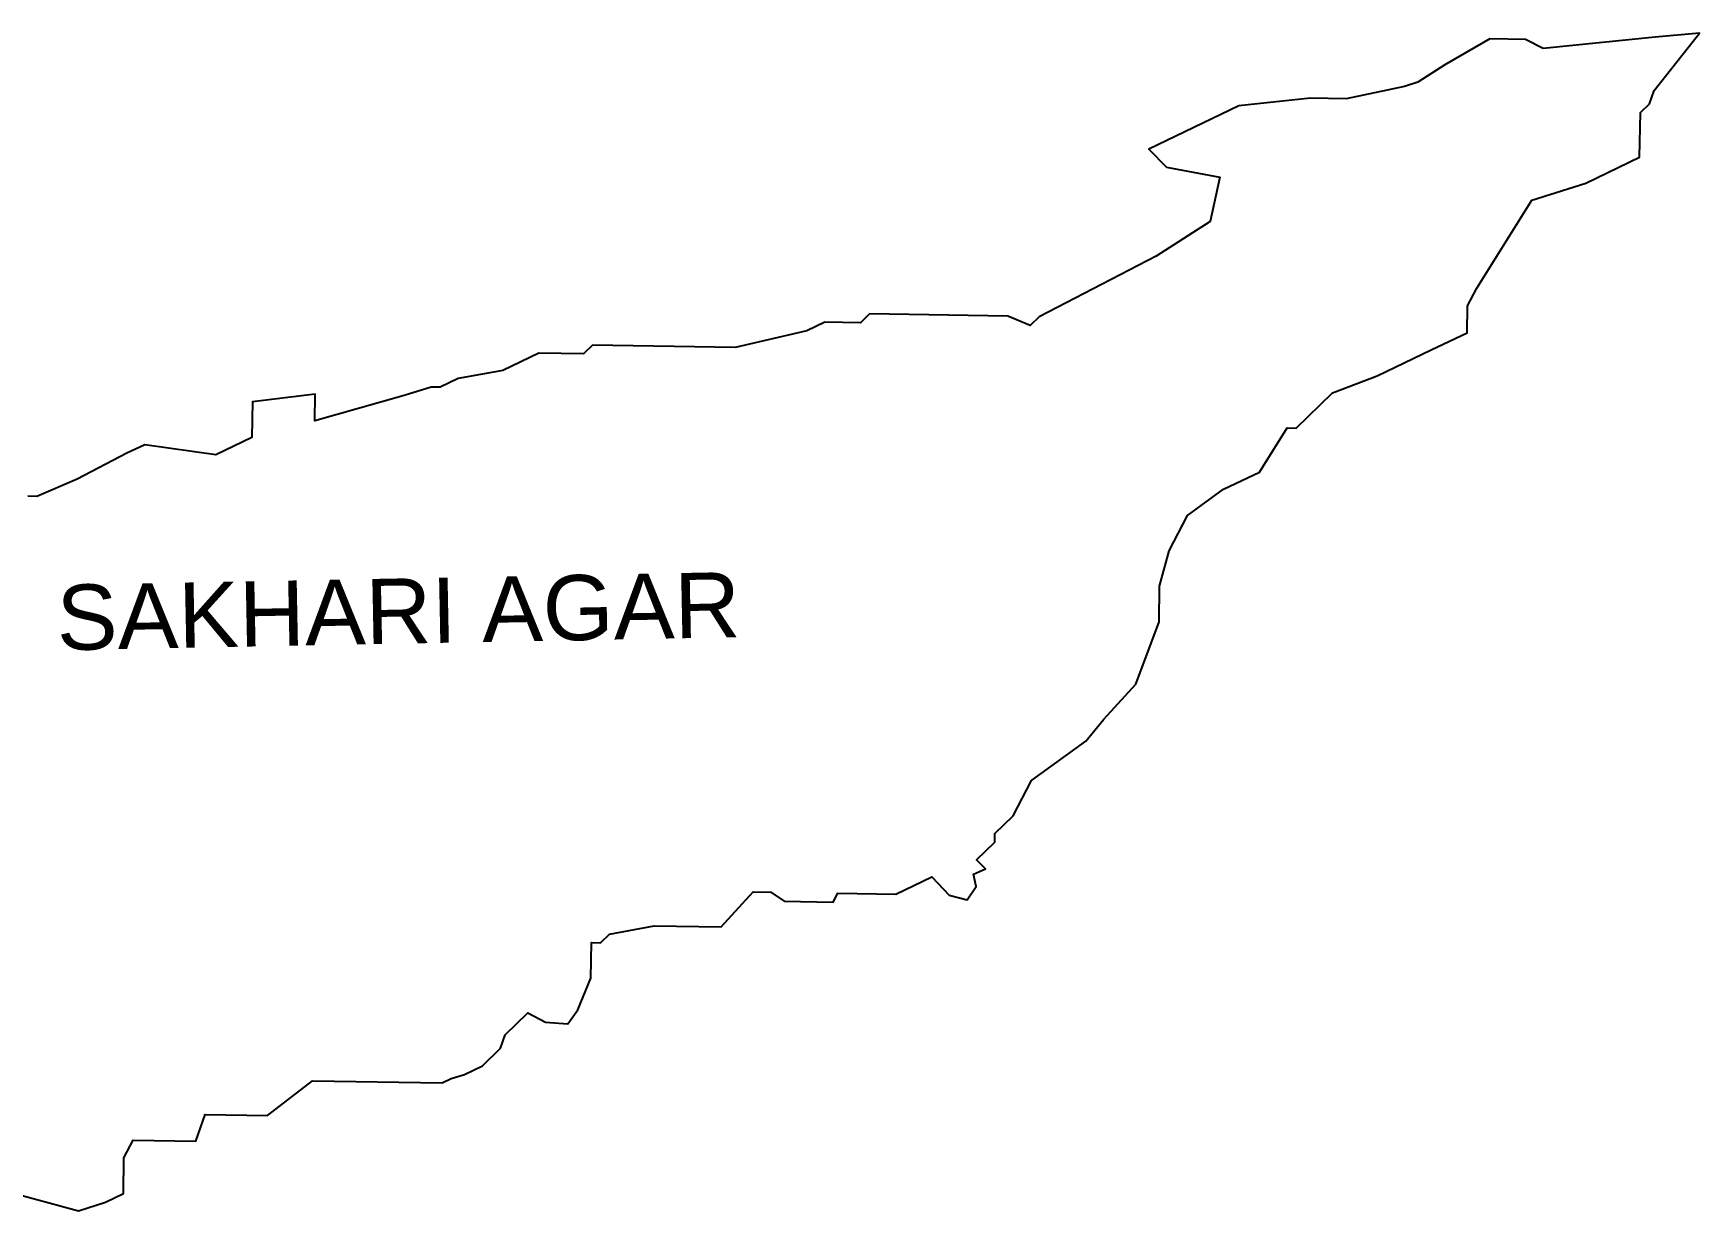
# Model space of a CAD drawing. Header units: metres. Extents: x 309853 to 314490, y 1921265 to 1923396.
# Drawn here: x 311712 to 314490, y 1921433 to 1923396 of the extents above; entities that cross this region are included whole.
import ezdxf

# ---------------------------------------------------------------- set-up
doc = ezdxf.new("R2010")
doc.units = ezdxf.units.M
doc.header["$MEASUREMENT"] = 0
doc.layers.add('VILLAGE BOUNDRY', color=10, linetype='Continuous')
doc.layers.add('VILLAGE NAME', color=250, linetype='Continuous')
doc.styles.get("Standard").update_dxf_attribs({"font": 'arial.ttf'})

msp = doc.modelspace()

# ---------------------------------------------------------------- linework, layer by layer
at = {"layer": 'VILLAGE BOUNDRY'}
msp.add_lwpolyline([(311669.1, 1921464.3), (311787.6, 1921432.5), (311832.5, 1921446.7), (311862.4, 1921461.1), (311863.4, 1921520.5), (311878.8, 1921550), (311982.9, 1921548.3), (311998.5, 1921592.7), (312102.6, 1921591), (312177.9, 1921649.2), (312393.6, 1921645.7), (312408.6, 1921652.9), (312431, 1921659.9), (312461, 1921674.3), (312491.2, 1921703.5), (312499, 1921725.7), (312536.8, 1921762.3), (312566.3, 1921746.9), (312603.5, 1921744.4), (312619.8, 1921767.6), (312641.9, 1921820.1), (312642.9, 1921879.6), (312657.8, 1921879.3), (312672.9, 1921893.9), (312747.5, 1921907.6), (312859, 1921905.7), (312912, 1921964.4), (312941.8, 1921963.9), (312963.8, 1921948.6), (313045.6, 1921947.2), (313053.3, 1921962), (313150, 1921960.4), (313209.9, 1921989.2), (313239.2, 1921959), (313268.8, 1921951), (313284.1, 1921973.1), (313279.3, 1921993.8), (313299.4, 1922002.6), (313284.8, 1922017.7), (313315, 1922046.9), (313315.3, 1922061.8), (313345.5, 1922091.1), (313376.2, 1922150.1), (313466.6, 1922215.5), (313496.9, 1922252.2), (313550, 1922310.8), (313588.9, 1922414.3), (313589.9, 1922473.8), (313605.7, 1922533), (313636.4, 1922592), (313696.6, 1922635.7), (313756.6, 1922664.4), (313802.5, 1922738), (313817.3, 1922737.8), (313877.8, 1922796.3), (313952.6, 1922824.8), (314042.6, 1922868), (314102.6, 1922896.7), (314103.3, 1922941.3), (314118.7, 1922970.8), (314210.4, 1923118), (314300.1, 1923146.3), (314390, 1923189.5), (314391.3, 1923263.8), (314406.4, 1923278.4), (314414.2, 1923300.6), (314490.1, 1923396.1), (314415.7, 1923389.8), (314229.4, 1923370.6), (314199.9, 1923385.9), (314140.4, 1923386.9), (314065.3, 1923343.6), (314020.2, 1923314.6), (313997.8, 1923307.5), (313900.8, 1923286.8), (313841.3, 1923287.8), (313722.1, 1923274.9), (313572.1, 1923203), (313601.4, 1923172.7), (313690.4, 1923156.4), (313674.2, 1923082.3), (313584, 1923024.3), (313389, 1922923.4), (313373.9, 1922908.7), (313337, 1922924.2), (313106.4, 1922928), (313091.3, 1922913.4), (313031.9, 1922914.4), (313001.9, 1922900), (312882.4, 1922872.2), (312644.5, 1922876.1), (312629.4, 1922861.5), (312555, 1922862.8), (312495, 1922834), (312420.4, 1922820.4), (312390.4, 1922806), (312375.6, 1922806.2), (312330.7, 1922792.1), (312181.3, 1922749.9), (312182, 1922794.5), (312077.6, 1922781.4), (312076.7, 1922721.9), (312016.7, 1922693.1), (311898, 1922710), (311868, 1922695.6), (311785.5, 1922652.4), (311718, 1922623.7), (311703.2, 1922624)], dxfattribs=at)

# ---------------------------------------------------------------- texts
at = {"layer": 'VILLAGE NAME', "insert": (311750.1, 1922475.9), "char_height": 108.748, "attachment_point": 1, "rotation": 1.1028}
msp.add_mtext_dynamic_manual_height_columns('{\\fArial|b0|i0|c0|p34;SAKHARI AGAR}', width=1571.314, gutter_width=543.7, heights=[0], dxfattribs=at)

doc.saveas('drawing.dxf')
